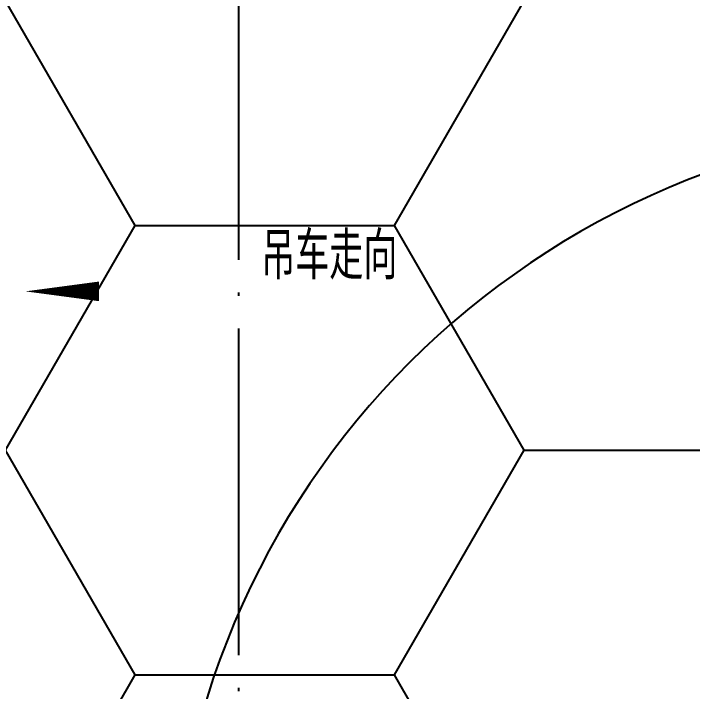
# Model space of a CAD drawing. Extents: x -821772 to -21949, y 506164 to 1049594.
# Drawn here: x -239612 to -231299, y 692707 to 701004 of the extents above; entities that cross this region are included whole.
import ezdxf
from ezdxf.xclip import XClip

# ---------------------------------------------------------------- set-up
doc = ezdxf.new("R2010")
doc.units = 0
doc.header["$LTSCALE"] = 1000
doc.header["$MEASUREMENT"] = 0
doc.header["$XCLIPFRAME"] = 2
doc.linetypes.add('10平面20250807_t3$0$DOTE', pattern=[2.42, 2, -0.2, 0.02, -0.2])
for name, color, linetype in [('10平面20250807_t3$0$A-AXIS-DOTE', 8, '10平面20250807_t3$0$DOTE'), ('10平面20250807_t3$0$A-LIN-V', 8, 'Continuous'), ('10平面20250807_t3$0$AS-WALL', 8, 'Continuous'), ('10平面20250807_t3$0$PUB_TEXT', 8, 'Continuous'), ('10平面20250807_t3$0$SB_ZF消火栓', 10, 'Continuous'), ('10平面20250807_t3$0$建-箭头', 8, 'Continuous'), ('PUB_HATCH', 8, 'Continuous')]:
    doc.layers.add(name, color=color, linetype=linetype)
doc.styles.add('10平面20250807_t3$0$A-STANDARD', font='SIMPLEX', dxfattribs={"bigfont": 'GBCBIG'})

# ---------------------------------------------------------------- blocks, each defined once
blk = doc.blocks.new('10平面20250807_t3$0$dote')
at = {"layer": '10平面20250807_t3$0$A-AXIS-DOTE', "ltscale": 2}
blk.add_line((-16117.8, -169748.9), (-16117.8, -75950), dxfattribs=at)
blk = doc.blocks.new('10平面20250807_t3$0$A$C5D961328')
at = {"layer": '10平面20250807_t3$0$A-LIN-V', "ltscale": 500}
blk.add_circle((350, 40), 10001.4, dxfattribs=at)
blk = doc.blocks.new('10平面20250807_t3$0$234243242332')
at = {"layer": '10平面20250807_t3$0$SB_ZF消火栓', "xscale": -1, "rotation": 270}
blk.add_blockref('10平面20250807_t3$0$A$C5D961328', (-227730, 689310), dxfattribs=at)
blk = doc.blocks.new('10平面20250807_t3')
at = {"layer": '10平面20250807_t3$0$建-箭头'}
blk.add_lwpolyline([(-232567, 697603.9, 0, 0, 0), (-239467, 697603.9, 0, 240, 0), (-238567, 697603.9, 0, 0, 0)], format="xyseb", dxfattribs=at)
at = {"layer": '10平面20250807_t3$0$AS-WALL'}
blk.add_blockref('10平面20250807_t3$0$dote', (-220736.4, 804820), dxfattribs=at)
at = {"layer": '10平面20250807_t3$0$SB_ZF消火栓', "linetype": 'Continuous'}
blk.add_blockref('10平面20250807_t3$0$234243242332', (0, 0), dxfattribs=at)
at = {"layer": '10平面20250807_t3$0$PUB_TEXT', "style": '10平面20250807_t3$0$A-STANDARD'}
blk.add_text('吊车走向', height=578.72, dxfattribs=at).set_placement((-236579.3, 697750.8))

msp = doc.modelspace()

# ---------------------------------------------------------------- block references
at = {"ltscale": 100}
ref = msp.add_blockref('10平面20250807_t3', (0, 0), dxfattribs=at)
XClip(ref).set_block_clipping_path([(-386212.6353242097, 506163.79756496), (-21948.7593967821, 884998.2285294847)])

# ---------------------------------------------------------------- next in the draw order: hatches: boundary and pattern name
at = {"layer": 'PUB_HATCH', "ltscale": 5000}
h = msp.add_hatch(dxfattribs=at)
h.set_pattern_fill('HONEY', color=8, scale=2000)
h.set_pattern_definition([(0, (0, 0), (4762.5, 2749.63), [3175, -6350]), (120, (0, 0), (-4762.499, 2749.631), [3175, -6350]), (60, (0, 0), (0.0006, 5499.261), [-6350, 3175])])
h.paths.add_polyline_path([(-198854.2, 639470), (-198854.2, 639970), (-200254.2, 639970), (-200254.2, 639470), (-252854.2, 639470), (-252854.2, 639970), (-254254.2, 639970), (-254254.2, 639470), (-286054.2, 639470), (-286054.2, 657033.3), (-264595.3, 723170), (-254254.2, 723170), (-254254.2, 722670), (-252854.2, 722670), (-252854.2, 723170), (-200254.2, 723170), (-200254.2, 722670), (-198854.2, 722670), (-198854.2, 723170), (-146254.2, 723170), (-146254.2, 722670), (-144854.2, 722670), (-144854.2, 723170), (-128054.2, 723170), (-128054.2, 639470), (-144854.2, 639470), (-144854.2, 639970), (-146254.2, 639970), (-146254.2, 639470)])

doc.saveas('drawing.dxf')
